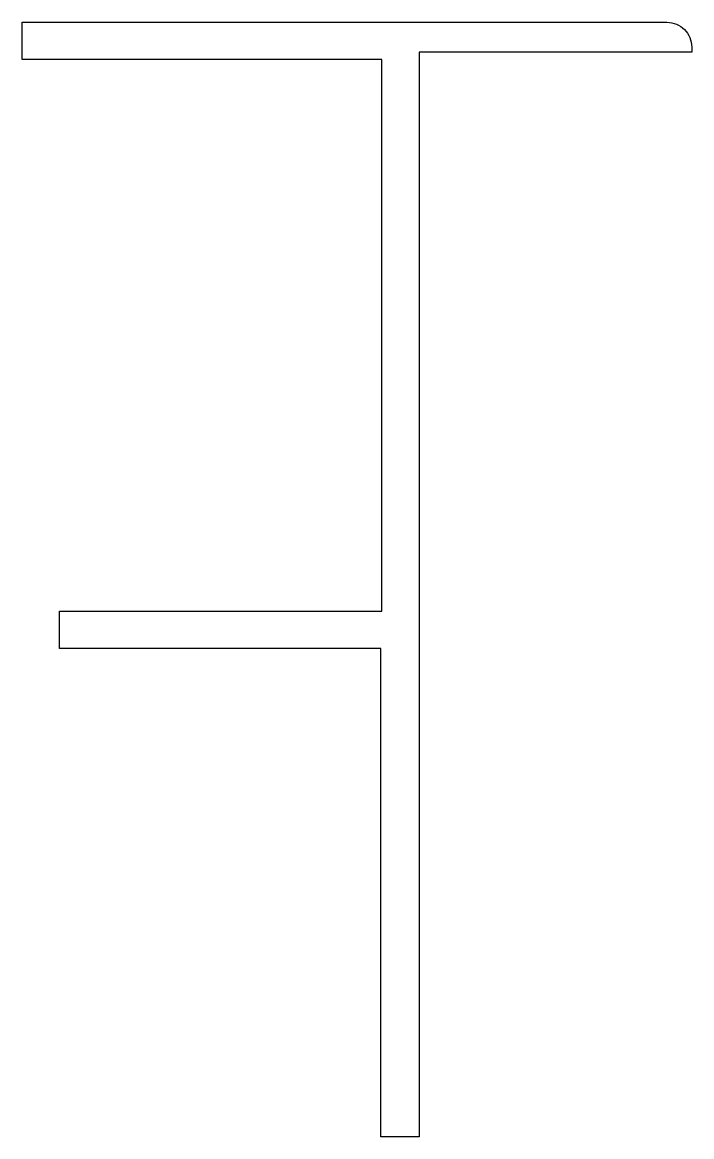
# Model space of a CAD drawing. Extents: x 169.7 to 196.8, y 199 to 243.9.
import ezdxf

# ---------------------------------------------------------------- set-up
doc = ezdxf.new("R2010")
doc.units = 0
doc.layers.add('ERCAN1', color=220, linetype='CONTINUOUS')

msp = doc.modelspace()

# ---------------------------------------------------------------- linework, layer by layer
at = {"layer": 'ERCAN1', "color": 220}
msp.add_lwpolyline([(184.252, 242.415), (169.748, 242.415), (169.748, 243.915), (195.752, 243.915, -0.414214), (196.752, 242.915), (196.752, 242.715), (185.752, 242.715), (185.752, 198.955), (184.208, 198.955), (184.208, 218.651), (171.252, 218.651), (171.252, 220.151), (184.252, 220.151)], format="xyb", close=True, dxfattribs=at)

doc.saveas('drawing.dxf')
